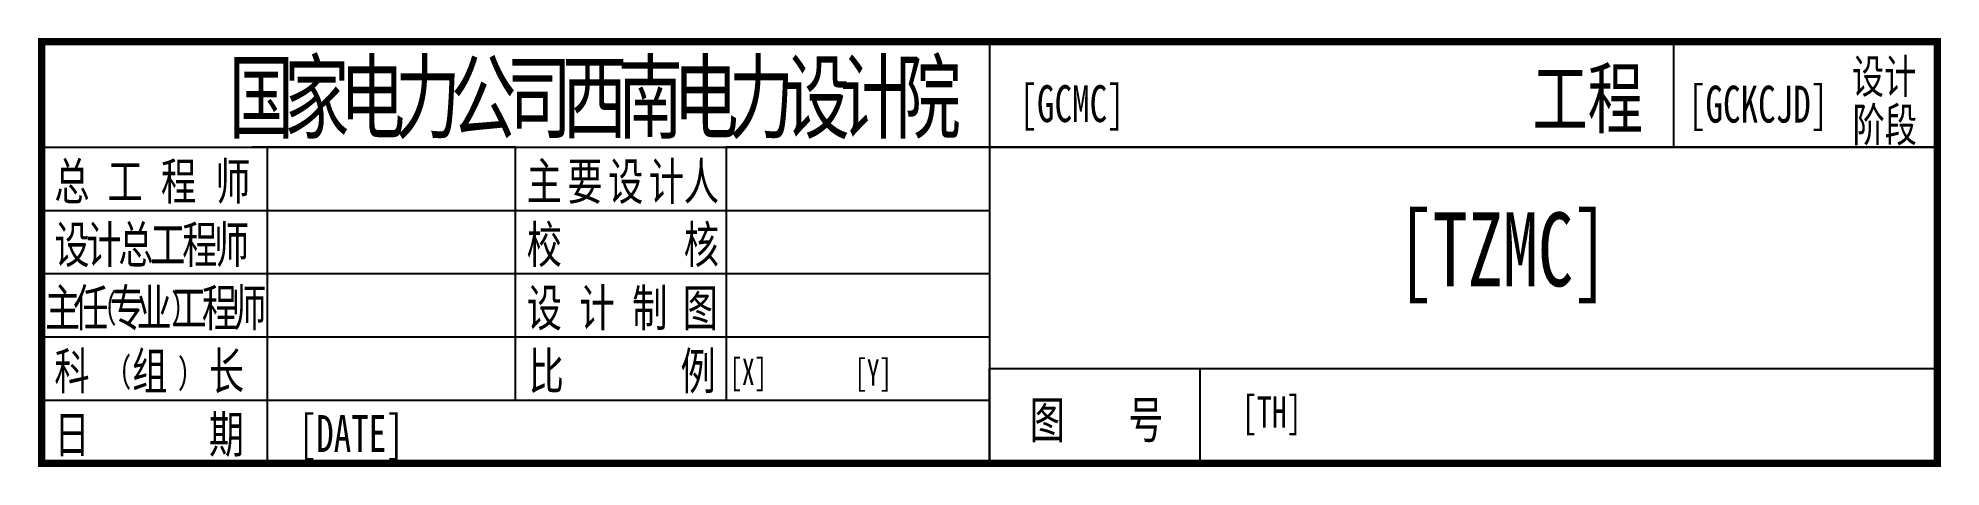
# Model space of a CAD drawing. Extents: x -180 to 0, y 0 to 40.
import ezdxf
from ezdxf.enums import TextEntityAlignment as Align

# ---------------------------------------------------------------- set-up
doc = ezdxf.new("R2010")
doc.units = 0
doc.header["$MEASUREMENT"] = 0
doc.layers.add('TB', color=7, linetype='CONTINUOUS')
doc.styles.add('LZ_FONTS_FS', font='simfang0.ttf', dxfattribs={"width": 0.7})

msp = doc.modelspace()

# ---------------------------------------------------------------- linework, layer by layer
at = {"layer": 'TB'}
for p, q in [((-180, 40), (-180, 30)), ((-90, 40), (-90, 0)), ((-25, 30), (-25, 40)), ((-180, 30), (-180, 24)), ((-180, 30), (0, 30)), ((-135, 30), (-160, 30)), ((-158.6, 30), (-158.6, 0)), ((-135, 6), (-135, 30)), ((-90, 30), (-115, 30)), ((-115, 30), (-115, 6)), ((0, 30), (-90, 30)), ((0, 30), (-25, 30)), ((-180, 24), (-90, 24)), ((-180, 18), (-90, 18)), ((-180, 12), (-90, 12)), ((-90, 0), (-90, 9)), ((-90, 9), (0, 9)), ((-70, 0), (-70, 9)), ((-180, 6), (-90, 6))]:
    msp.add_line(p, q, dxfattribs=at)
at = {"layer": 'TB', "const_width": 0.7}
msp.add_lwpolyline([(-180, 0), (-180, 40), (0, 40), (0, 0)], close=True, dxfattribs=at)

# ---------------------------------------------------------------- texts
at = {"layer": 'TB', "style": 'LZ_FONTS_FS', "width": 0.7}
for s, height, p in [('国', 6.5, (-162.25, 31.5)), ('家', 6.5, (-156.98, 31.5)), ('电', 6.5, (-151.7, 31.5)), ('力', 6.5, (-146.42, 31.5)), ('公', 6.5, (-141.14, 31.5)), ('司', 6.5, (-135.86, 31.5)), ('西', 6.5, (-130.59, 31.5)), ('南', 6.5, (-125.31, 31.5)), ('电', 6.5, (-120.03, 31.5)), ('力', 6.5, (-114.75, 31.5)), ('设', 6.5, (-109.47, 31.5)), ('计', 6.5, (-104.2, 31.5)), ('院', 6.5, (-98.92, 31.5)), ('工程', 5.5, (-38.44, 31.88)), ('设计', 3.2, (-8.11, 35.12)), ('[GCMC]', 3.5, (-87.16, 32.38)), ('[GCKCJD]', 3.5, (-23.68, 32.33)), ('阶段', 3.2, (-8.04, 30.53)), ('总', 3.5, (-178.8, 25)), ('程', 3.5, (-168.68, 25)), ('师', 3.5, (-163.53, 25)), ('主', 3.5, (-133.95, 25)), ('设', 3.5, (-126.22, 25)), ('计', 3.5, (-122.35, 25)), ('人', 3.5, (-119.03, 25)), ('工', 3.5, (-173.74, 25)), ('要', 3.5, (-130.08, 25)), ('设', 3.5, (-178.8, 19)), ('计', 3.5, (-175.76, 19)), ('总', 3.5, (-172.73, 19)), ('工', 3.5, (-169.69, 19)), ('程', 3.5, (-166.66, 19)), ('师', 3.5, (-163.63, 19)), ('校', 3.5, (-133.95, 19)), ('核', 3.5, (-119.03, 19)), ('主', 3.5, (-179.69, 13)), ('任', 3.5, (-177, 13)), ('(', 2.5, (-174, 13.69)), ('专', 3.5, (-173.54, 13)), ('业', 3.5, (-171.01, 13)), (')', 2.5, (-167.79, 13.69)), ('工', 3.5, (-167.69, 13)), ('程', 3.5, (-164.79, 13)), ('师', 3.5, (-162, 13)), ('设', 3.5, (-133.95, 13)), ('计', 3.5, (-128.94, 13)), ('制', 3.5, (-123.93, 13)), ('图', 3.5, (-119.13, 13)), ('科', 3.5, (-178.8, 7)), ('组', 3.5, (-171.41, 7)), ('长', 3.5, (-164.13, 7)), ('比', 3.5, (-133.76, 7)), ('例', 3.5, (-119.34, 7)), ('(', 2.5, (-172.61, 7.63)), (')', 2.5, (-167.15, 7.5)), ('[X]', 2.5, (-114.69, 7.41)), ('[Y]', 2.5, (-102.83, 7.36)), ('图', 3.5, (-86.18, 2.37)), ('号', 3.5, (-76.82, 2.37)), ('[TH]', 3, (-66.05, 3.36)), ('日', 3.5, (-178.8, 1)), ('期', 3.5, (-164.13, 1)), ('[DATE]', 3.5, (-155.61, 1.07))]:
    msp.add_text(s, height=height, dxfattribs=at).set_placement(p)
msp.add_text('[TZMC]', height=7, dxfattribs=at).set_placement((-41.25, 16.8), align=Align.CENTER)

doc.saveas('drawing.dxf')
